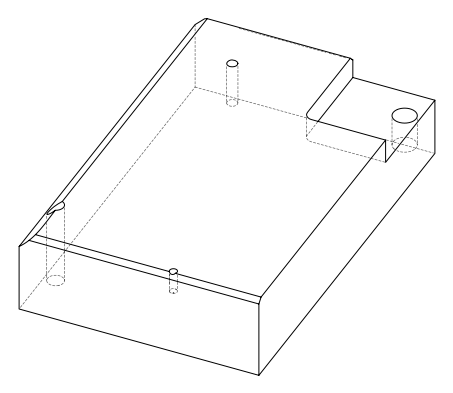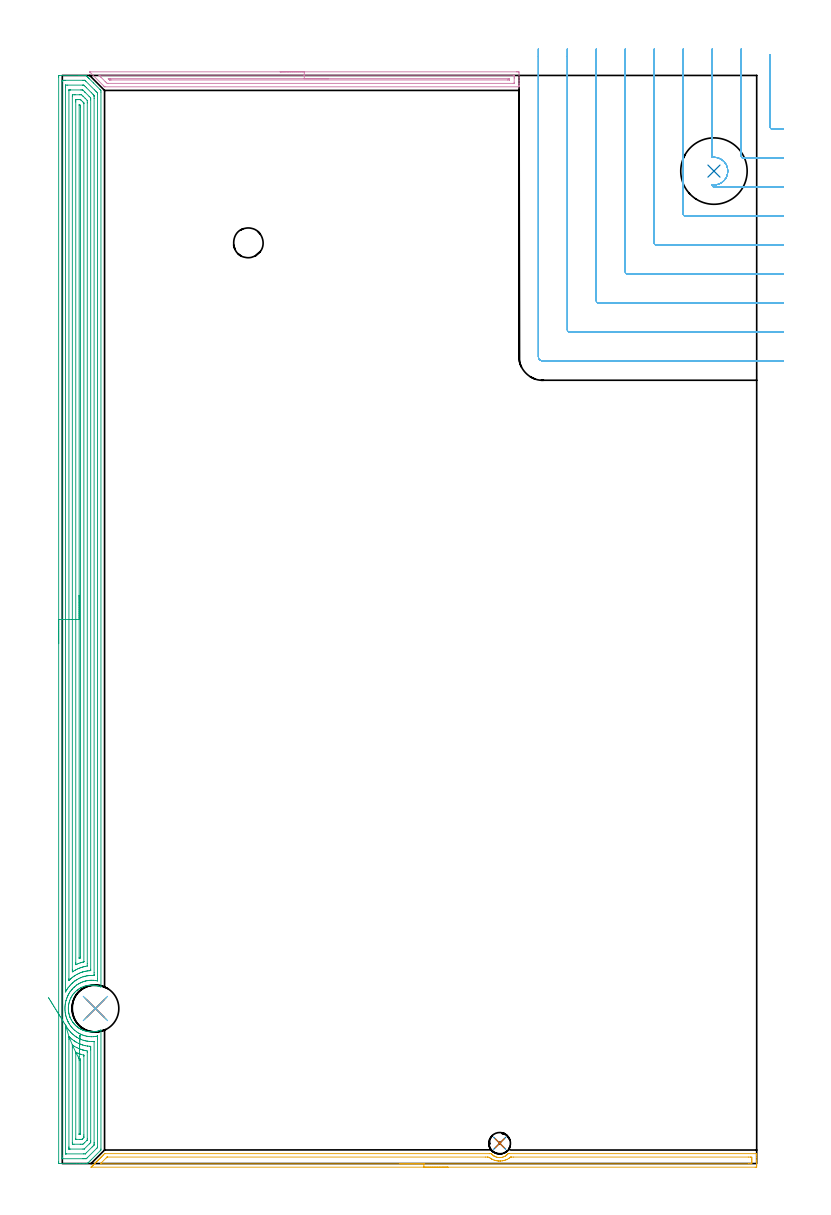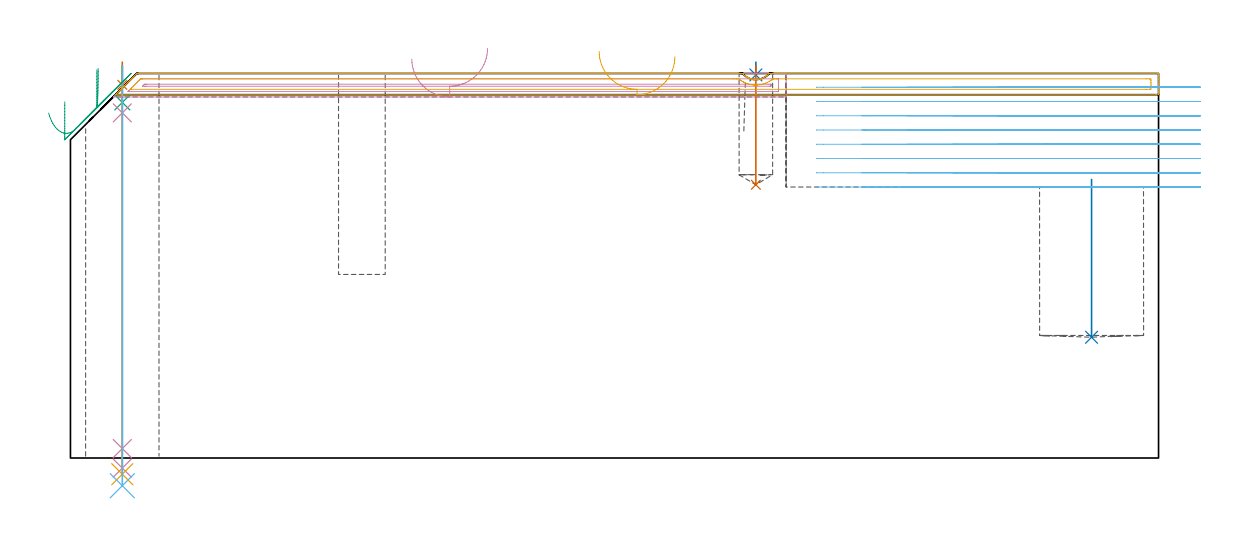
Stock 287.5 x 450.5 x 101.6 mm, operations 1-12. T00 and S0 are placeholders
(PLAN: 13 operations, 9 tool changes, 57.7 min)
(1 SPOT_DRILL | STEP1HOLE | NXT0321_9005460120000 | 0.05 min | 182 mm3)
(2 SPOT_DRILL_1 | STEP1POCKET | NXT0321_9005460120000 | 0.03 min | 1 mm3)
(3 DRILL_BLIND_HOLE_INTO_CENTER | STEP1HOLE | NXT0301_022 | 0.04 min | 93 mm3)
(4 GUN_DRILL_THROUGH_HOLE | STEP1HOLE | UGT0307_001 | 0.47 min | 1816 mm3)
(5 SPADE_DRILL_TO_ENLARGE_THROUGH_HOLE | STEP1HOLE | UGT0306_003 | 0.43 min | 10330 mm3)
(6 DRILL_TO_ENLARGE_THROUGH_HOLE | STEP1HOLE | UGT0301_261 | 0.45 min | 17555 mm3)
(7 DRILL_BLIND_HOLE_INTO_CENTER_1 | STEP1POCKET | UGT0301_205 | 0.13 min | 1706 mm3)
(8 INDEXABLE_INSERT_DRILL_BLIND_HOLE_FROM_SOLID | STEP1POCKET_1 | NXT0302_026 | 0.17 min | 41167 mm3)
(9 AREA_MILL | FG_CHAMFER_SURFACE | UGT0205_001 | 24.86 min | 67680 mm3)
(10 AREA_MILL_1 | FG_CHAMFER_SURFACE_1 | UGT0205_001 | 4.35 min | 3414 mm3)
(11 AREA_MILL_2 | FG_CHAMFER_SURFACE_2 | UGT0205_001 | 4.58 min | 4317 mm3)
(12 MILL_CORNER_NOTCH_RECTANGULAR | CORNER_NOTCH_RECTANGULAR | UGT0201_008 | Follow Part, ap 4, ae 75% | 21.37 min | 354002 mm3)
(13 MILL_BLIND_HOLE_FROM_SOLID_MATERIAL | STEP1POCKET_2 | NXT0201_010 | Spiral | 0.79 min | 6288 mm3)
(TOOL NXT0321_9005460120000 | NC Spot Drill, 142deg, 12mm, Carbide, Uncoated | D12 PA142 FL30 Z2)
(TOOL NXT0301_022 | Carbide Drill 5.1mm [860.1-0510-015A1-MM 2214] | D5.1 PA140 FL28 Z2)
(TOOL UGT0307_001 | Gun Drill 5 mm | D5 PA130 FL24 Z1)
(TOOL UGT0306_003 | Spade Drill 12.5mm | D12.5 PA132 FL10 Z2)
(TOOL UGT0301_261 | Twist Drill 19.4 mm | D19.4 PA118 FL140 Z2)
(TOOL UGT0301_205 | Twist Drill 8.9 mm | D8.9 PA118 FL78 Z2)
(TOOL NXT0302_026 | Index. Insert Drill 27.5mm [880-D2750L32-03] | D27.5 PA176 FL83 Z2)
(TOOL UGT0205_001 | Chamfer Mill 20 x 3 x 45 deg. | D20 FL50 Z2)
(TOOL UGT0201_008 | End Mill 16 mm | D16 FL32 Z4)
(TOOL NXT0201_010 | ENDMILL 10mm [2P460-1000-NA 1630] | D10 FL30 Z6)
(OP 1 SPOT_DRILL)
G17 G21 G94 G90
T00 M6
G54
G17 G0 G90 X13.7 Y64.2 S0 M3
G43 Z111.6 H0
G94 G81 G98 Z98.6 F250. R104.6
G80
M5
M2
(OP 2 SPOT_DRILL_1)
G17 G21 G94 G90
T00 M6
G54
G17 G0 G90 X181.1 Y8.4 S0 M3
G43 Z111.6 H0
G94 G81 G98 Z101.217 F250. R104.6
G80
M5
M2
(OP 3 DRILL_BLIND_HOLE_INTO_CENTER)
G17 G21 G94 G90
T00 M6
G54
G17 G0 G90 X13.7 Y64.2 S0 M3
G43 Z111.6 H1
G94 G81 G98 Z93.95 F250. R103.6
G80
M5
M2
(OP 4 GUN_DRILL_THROUGH_HOLE)
G17 G21 G94 G90
T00 M6
G54
G17 G0 G90 X13.7 Y64.2 M8
G43 Z111.6 H0
Z99.516
S716 M3
G94 G1 Z91.194 F125. M26
G4 X.084
Z2.5 F250.
G4 X.084
Z-2.666 F125.
G4 X.084
M5
M9
G0 Z99.516
Z111.6
M2
(OP 5 SPADE_DRILL_TO_ENLARGE_THROUGH_HOLE)
G17 G21 G94 G90
T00 M6
G54
G17 G0 G90 X13.7 Y64.2 S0 M3
G43 Z111.6 H0
G94 G73 G98 Z-4.283 F250. Q11.765 R103.6
G80
M5
M2
(OP 6 DRILL_TO_ENLARGE_THROUGH_HOLE)
G17 G21 G94 G90
T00 M6
G54
G17 G0 G90 X13.7 Y64.2 S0 M3
G43 Z111.6 H0
G94 G73 G98 Z-7.328 F250. Q18.155 R103.6
G80
M5
M2
(OP 7 DRILL_BLIND_HOLE_INTO_CENTER_1)
G17 G21 G94 G90
T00 M6
G54
G17 G0 G90 X181.1 Y8.4 S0 M3
G43 Z111.6 H0
G94 G81 G98 Z72.2 F250. R103.6
G80
M5
M2
(OP 8 INDEXABLE_INSERT_DRILL_BLIND_HOLE_FROM_SOLID)
G17 G21 G94 G90
T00 M6
G54
G17 G0 G90 X269.8 Y410.9 S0 M3
G43 Z111.6 H1
G94 G81 G98 Z31.9 F250. R73.6
G80
M5
M2
(OP 9 AREA_MILL)
G17 G21 G94 G90
T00 M6
G54
G17 G0 G90 X-1.5 Y215.25 S1061 M3
G43 Z111.6 H0
Z94.1
G94 G1 Y215.288 Z93.228 F250.
Y215.402 Z92.364
Y215.591 Z91.512
Y215.853 Z90.68
Y216.187 Z89.874
Y216.59 Z89.1
Y217.058 Z88.364
Y217.59 Z87.672
Y218.179 Z87.029
Y218.822 Z86.44
Y219.514 Z85.908
Y220.25 Z85.44
Y221.024 Z85.037
Y221.83 Z84.703
Y222.662 Z84.441
Y223.514 Z84.252
Y224.378 Z84.138
Y225.25 Z84.1
Y449.884
X-1.495 Y450.37 Z84.103
X-1.492 Y450.49 Z84.106
X-1.366 Y450.5 Z84.231
X6.811 Z92.405
X7.357 Z92.954
X7.689 Z93.285
X8.235 Z93.831
X8.567 Z94.162
X9.386 Z94.985
X9.446 Z95.044
X9.792 Y450.499 Z95.389
X9.821 Y450.48 Z95.42
X10.118 Y450.182 Z95.718
X10.324 Y449.978 Z95.92
X10.416 Y449.884 Z96.015
X10.523 Y449.778 Z96.122
X10.617 Y449.685 Z96.213
X10.714 Y449.587 Z96.313
X10.811 Y449.49 Z96.41
X10.909 Y449.393 Z96.505
X11.011 Y449.289 Z96.611
X11.099 Y449.202 Z96.698
X11.202 Y449.1 Z96.798
X12.902 Y447.4 Z98.498
X15.593 Y444.708 Z101.191
X15.775 Y444.525 Z101.375
X15.814 Y444.485 Z101.414
X15.998 Y444.295 Z101.587
X16. Y443.632 Z101.6
Y73.41
X15.996 Y73.138 Z101.59
X15.897 Y73.169 Z101.493
X15.808 Y73.199 Z101.405
X15.593 Y73.278 Z101.191
X15.45 Y73.331 Z101.049
X15.002 Y73.479 Z100.6
X14.715 Y73.558 Z100.314
X14.556 Y73.602 Z100.155
X14.108 Y73.703 Z99.708
X13.662 Y73.782 Z99.262
X13.215 Y73.839 Z98.815
X12.769 Y73.876 Z98.369
X12.322 Y73.892 Z97.922
X11.875 Y73.888 Z97.475
X11.429 Y73.862 Z97.029
X10.982 Y73.817 Z96.582
X10.536 Y73.75 Z96.136
X10.088 Y73.661 Z95.688
X9.643 Y73.551 Z95.243
X9.195 Y73.416 Z94.794
X8.75 Y73.257 Z94.35
X8.186 Y73.027 Z93.786
X7.857 Y72.866 Z93.457
X7.689 Y72.775 Z93.289
X7.407 Y72.623 Z93.007
X6.964 Y72.358 Z92.564
X6.627 Y72.135 Z92.226
X6.543 Y72.07 Z92.143
X6.372 Y71.936 Z91.967
X6.157 Y71.772 Z91.756
X6.071 Y71.706 Z91.67
X5.534 Y71.242 Z91.134
X5.178 Y70.883 Z90.778
X4.948 Y70.622 Z90.548
X4.708 Y70.349 Z90.307
X4.285 Y69.798 Z89.885
X4.054 Y69.456 Z89.653
X3.849 Y69.115 Z89.449
X3.789 Y69.013 Z89.388
X3.544 Y68.563 Z89.141
X3.512 Y68.497 Z89.109
X3.393 Y68.254 Z88.991
X3.151 Y67.671 Z88.749
X2.992 Y67.226 Z88.589
X2.971 Y67.157 Z88.568
X2.855 Y66.778 Z88.453
X2.744 Y66.332 Z88.343
X2.653 Y65.885 Z88.253
X2.585 Y65.439 Z88.185
X2.542 Y65.03 Z88.142
X2.539 Y64.992 Z88.138
X2.516 Y64.546 Z88.107
X2.513 Y64.477 Z88.108
Y64.421 Z88.106
X2.508 Y64.099 Z88.103
X2.513 Y63.966 Z88.106
X2.515 Y63.896 Z88.11
X2.52 Y63.822 Z88.111
X2.524 Y63.653 Z88.119
X2.558 Y63.207 Z88.157
X2.615 Y62.759 Z88.214
X2.693 Y62.314 Z88.292
X2.712 Y62.226 Z88.312
X2.796 Y61.866 Z88.39
X2.917 Y61.421 Z88.511
X2.94 Y61.352 Z88.533
X3.005 Y61.145 Z88.604
X3.016 Y61.113 Z88.615
X3.063 Y60.973 Z88.659
X3.089 Y60.905 Z88.683
X3.194 Y60.617 Z88.792
X3.227 Y60.528 Z88.825
X3.256 Y60.459 Z88.853
X3.308 Y60.334 Z88.905
X3.392 Y60.144 Z88.991
X3.649 Y59.635 Z89.247
X3.906 Y59.185 Z89.506
X4.187 Y58.742 Z89.783
X4.234 Y58.672 Z89.832
X4.286 Y58.598 Z89.884
X4.469 Y58.356 Z90.067
X4.572 Y58.219 Z90.171
X4.873 Y57.85 Z90.471
X4.938 Y57.779 Z90.534
X5.18 Y57.513 Z90.776
X5.347 Y57.345 Z90.944
X5.463 Y57.23 Z91.06
X5.753 Y56.957 Z91.351
X6.087 Y56.677 Z91.686
X6.203 Y56.588 Z91.802
X6.372 Y56.46 Z91.968
X6.492 Y56.367 Z92.09
X6.582 Y56.303 Z92.182
X6.6 Y56.29 Z92.2
X6.811 Y56.143 Z92.407
X6.922 Y56.064 Z92.52
X7.021 Y56.005 Z92.621
X7.042 Y55.993 Z92.642
X7.25 Y55.871 Z92.846
X7.408 Y55.777 Z93.005
X7.523 Y55.715 Z93.121
X7.689 Y55.626 Z93.284
X7.836 Y55.546 Z93.435
X7.857 Y55.535 Z93.456
X8.257 Y55.345 Z93.856
X8.567 Y55.212 Z94.166
X8.661 Y55.171 Z94.26
X8.75 Y55.137 Z94.35
X8.858 Y55.1 Z94.458
X9.195 Y54.984 Z94.795
X9.643 Y54.849 Z95.243
X10.088 Y54.739 Z95.688
X10.536 Y54.65 Z96.136
X10.982 Y54.584 Z96.582
X11.429 Y54.538 Z97.029
X11.875 Y54.512 Z97.475
X12.322 Y54.508 Z97.922
X12.769 Y54.524 Z98.369
X13.215 Y54.561 Z98.815
X13.662 Y54.618 Z99.262
X14.108 Y54.697 Z99.708
X14.556 Y54.798 Z100.156
X15.001 Y54.925 Z100.601
X15.524 Y55.1 Z101.124
X15.74 Y55.171 Z101.339
X15.847 Y55.211 Z101.446
X15.994 Y55.262 Z101.592
X16. Y55.1 Z101.6
Y5.975
X16.001 Y5.606 Z101.585
X15.686 Y5.284 Z101.283
X12.08 Y1.679 Z97.677
X11.726 Y1.326 Z97.326
X11.548 Y1.148 Z97.147
X10.909 Y0.508 Z96.505
X10.807 Y0.406 Z96.406
X10.718 Y0.318 Z96.318
X10.617 Y0.215 Z96.213
X10.519 Y0.118 Z96.118
X10.417 Y0.02 Z96.017
X10.391 Y0.003 Z95.989
X10.324 Y0.001 Z95.922
X10.294 Y0. Z95.893
X10.086 Z95.686
X9.232 Z94.832
X8.567 Z94.163
X7.357 Z92.954
X5.933 Z91.528
X-1.093 Z84.504
X-1.37 Y0.003 Z84.228
X-1.492 Y0.01 Z84.106
X-1.499 Y0.135 Z84.099
X-1.5 Y0.616 Z84.1
Y225.25
X-0.086 Z85.514
X-0.085 Y447.966 Z85.515
X-0.084 Y448.098 Z85.516
X-0.079 Y448.469 Z85.521
X0.277 Y448.491 Z85.877
X0.663 Y448.497 Z86.263
X1.146 Y448.5 Z86.746
X8.567 Z94.167
X9.052 Y448.499 Z94.652
X9.248 Y448.494 Z94.848
X9.345 Y448.49 Z94.945
X9.446 Y448.395 Z95.046
X9.751 Y448.098 Z95.351
X13.325 Y444.525 Z98.925
X13.837 Y444.012 Z99.437
X14.211 Y443.632 Z99.811
X14.579 Y443.246 Z100.179
X14.584 Y442.872 Z100.184
X14.585 Y442.739 Z100.185
Y76.536
X14.581 Y75.779 Z100.181
X14.579 Y75.643 Z100.179
X14.538 Y75.641 Z100.138
X14.487 Y75.643 Z100.087
X13.837 Y75.759 Z99.437
X13.701 Y75.781 Z99.301
X12.959 Y75.854 Z98.559
X12.735 Y75.87 Z98.335
X12.08 Y75.88 Z97.68
X11.849 Y75.878 Z97.449
X11.202 Y75.835 Z96.802
X11.028 Y75.82 Z96.628
X10.324 Y75.723 Z95.924
X10.256 Y75.712 Z95.856
X9.899 Y75.643 Z95.499
X9.535 Y75.552 Z95.135
X9.446 Y75.527 Z95.046
X8.857 Y75.348 Z94.457
X8.567 Y75.245 Z94.167
X8.213 Y75.11 Z93.813
X7.689 Y74.893 Z93.289
X7.591 Y74.849 Z93.191
X7.385 Y74.749 Z92.985
X7.012 Y74.545 Z92.612
X6.811 Y74.428 Z92.411
X6.457 Y74.216 Z92.057
X5.933 Y73.876 Z91.533
X5.921 Y73.868 Z91.521
X5.906 Y73.856 Z91.506
X5.427 Y73.477 Z91.027
X5.054 Y73.167 Z90.654
X4.945 Y73.074 Z90.545
X4.822 Y72.963 Z90.422
X4.495 Y72.639 Z90.095
X4.176 Y72.303 Z89.776
X4.066 Y72.182 Z89.666
X3.969 Y72.07 Z89.569
X3.665 Y71.697 Z89.265
X3.298 Y71.228 Z88.898
X3.276 Y71.199 Z88.876
X3.261 Y71.177 Z88.861
X2.929 Y70.658 Z88.529
X2.704 Y70.284 Z88.304
X2.6 Y70.1 Z88.2
X2.42 Y69.768 Z88.02
X2.295 Y69.517 Z87.895
X2.236 Y69.39 Z87.836
X2.027 Y68.897 Z87.627
X1.867 Y68.497 Z87.467
X1.814 Y68.358 Z87.414
X1.779 Y68.256 Z87.379
X1.56 Y67.585 Z87.16
X1.541 Y67.519 Z87.141
X1.388 Y66.867 Z86.988
X1.356 Y66.711 Z86.956
X1.249 Y66.115 Z86.849
X1.204 Y65.818 Z86.804
X1.15 Y65.322 Z86.75
X1.122 Y64.924 Z86.722
X1.103 Y64.478 Z86.703
X1.099 Y64.031 Z86.699
X1.115 Y63.571 Z86.715
X1.147 Y63.138 Z86.747
X1.207 Y62.585 Z86.807
X1.255 Y62.245 Z86.855
X1.396 Y61.5 Z86.996
X1.43 Y61.352 Z87.03
X1.541 Y60.908 Z87.141
X1.677 Y60.459 Z87.277
X1.741 Y60.255 Z87.341
X1.994 Y59.565 Z87.594
X2.111 Y59.284 Z87.711
X2.374 Y58.719 Z87.974
X2.397 Y58.672 Z87.997
X2.42 Y58.629 Z88.02
X2.723 Y58.088 Z88.323
X2.907 Y57.779 Z88.507
X3.298 Y57.179 Z88.898
X3.519 Y56.886 Z89.119
X3.811 Y56.517 Z89.411
X4.176 Y56.088 Z89.776
X4.262 Y55.993 Z89.862
X4.659 Y55.595 Z90.259
X5.054 Y55.229 Z90.654
X5.202 Y55.1 Z90.802
X5.933 Y54.537 Z91.533
X6.413 Y54.206 Z92.013
X6.811 Y53.972 Z92.411
X7.324 Y53.685 Z92.924
X7.689 Y53.514 Z93.289
X8.128 Y53.313 Z93.728
X8.567 Y53.149 Z94.167
X8.817 Y53.059 Z94.417
X9.446 Y52.878 Z95.046
X10.007 Y52.742 Z95.607
X10.324 Y52.683 Z95.924
X11.048 Y52.576 Z96.648
X11.202 Y52.564 Z96.802
X11.987 Y52.515 Z97.587
X12.08 Z97.68
X12.848 Y52.532 Z98.448
X12.959 Y52.541 Z98.559
X13.646 Y52.615 Z99.246
X13.837 Y52.644 Z99.437
X14.399 Y52.741 Z99.999
X14.535 Y52.766 Z100.135
X14.558 Y52.768 Z100.158
X14.577 Y52.769 Z100.177
X14.579 Y52.736 Z100.179
X14.584 Y52.553 Z100.184
X14.585 Y52.42 Z100.185
X14.586 Y51.658 Z100.186
X14.585 Y7. Z100.185
X14.583 Y6.868 Z100.183
X14.579 Y6.679 Z100.179
X14.575 Y6.636 Z100.175
X14.545 Y6.602 Z100.145
X14.486 Y6.54 Z100.086
X14.323 Y6.374 Z99.923
X10.324 Y2.374 Z95.924
X10.036 Y2.094 Z95.636
X9.955 Y2.016 Z95.555
X9.834 Y2.007 Z95.434
X9.446 Y2.003 Z95.046
X8.962 Y2. Z94.562
X8.567 Z94.167
X0.18 Z85.78
X-0.009 Y2.003 Z85.591
X-0.04 Y2.005 Z85.56
X-0.069 Y2.009 Z85.531
X-0.079 Y2.046 Z85.521
X-0.084 Y2.268 Z85.516
X-0.085 Y2.402 Z85.515
X-0.086 Y3.164 Z85.514
Y225.25
X1.328 Z86.928
Y445.635
X1.329 Y446.312 Z86.929
X1.331 Y446.42 Z86.931
X1.334 Y446.473 Z86.934
X1.336 Y446.49 Z86.936
X1.361 Y446.495 Z86.961
X1.541 Y446.498 Z87.141
X2.235 Y446.5 Z87.835
X8.383 Z93.983
X8.567 Y446.498 Z94.167
X8.752 Y446.494 Z94.352
X8.874 Y446.49 Z94.474
X8.954 Y446.435 Z94.554
X9.085 Y446.312 Z94.685
X9.446 Y445.954 Z95.046
X9.983 Y445.419 Z95.583
X12.08 Y443.321 Z97.68
X12.661 Y442.739 Z98.261
X12.959 Y442.436 Z98.559
X13.101 Y442.287 Z98.701
X13.165 Y442.202 Z98.765
X13.167 Y442.062 Z98.767
X13.17 Y441.846 Z98.77
X13.171 Y441.63 Z98.771
X13.172 Y440.953 Z98.772
Y78.999
X13.17 Y78.322 Z98.77
X13.169 Y78.108 Z98.769
X13.165 Y77.891 Z98.765
X13.157 Y77.858 Z98.757
X13.132 Y77.857 Z98.732
X13.073 Y77.858 Z98.673
X12.518 Y77.877 Z98.118
X12.08 Y77.88 Z97.68
X11.65 Y77.867 Z97.25
X11.202 Y77.837 Z96.802
X10.837 Y77.8 Z96.437
X10.324 Y77.728 Z95.924
X10.071 Y77.687 Z95.671
X9.446 Y77.557 Z95.046
X9.343 Y77.534 Z94.943
X8.951 Y77.429 Z94.551
X8.655 Y77.339 Z94.255
X8.567 Y77.309 Z94.167
X8.009 Y77.104 Z93.609
X7.689 Y76.976 Z93.289
X7.382 Y76.848 Z92.982
X6.811 Y76.58 Z92.411
X6.781 Y76.566 Z92.381
X6.725 Y76.536 Z92.325
X6.219 Y76.245 Z91.819
X5.933 Y76.073 Z91.533
X5.673 Y75.907 Z91.273
X5.274 Y75.643 Z90.874
X5.147 Y75.548 Z90.747
X5.054 Y75.475 Z90.654
X4.656 Y75.155 Z90.256
X4.176 Y74.756 Z89.776
X4.169 Y74.749 Z89.769
X3.724 Y74.316 Z89.324
X3.279 Y73.856 Z88.879
X2.885 Y73.383 Z88.485
X2.542 Y72.963 Z88.142
X2.488 Y72.893 Z88.088
X2.42 Y72.799 Z88.02
X2.124 Y72.371 Z87.724
X1.925 Y72.07 Z87.525
X1.777 Y71.83 Z87.377
X1.541 Y71.435 Z87.141
X1.37 Y71.133 Z86.97
X1.356 Y71.11 Z86.956
X1.336 Y71.082 Z86.936
X1.333 Y71.119 Z86.933
X1.33 Y71.177 Z86.93
X1.329 Y71.22 Z86.929
Y71.393
X1.328 Y225.25 Z86.928
X2.743 Z88.343
Y444.196
X2.745 Y444.385 Z88.345
X2.747 Y444.453 Z88.347
X2.749 Y444.485 Z88.349
X2.766 Y444.49 Z88.366
X2.871 Y444.493 Z88.471
X3.298 Y444.5 Z88.898
X3.323 Z88.923
X7.714 Z93.314
X8.141 Y444.494 Z93.741
X8.354 Y444.49 Z93.954
X8.46 Y444.48 Z94.06
X8.567 Y444.376 Z94.167
X9.319 Y443.632 Z94.919
X9.446 Y443.506 Z95.046
X11.106 Y441.846 Z96.706
X11.202 Y441.749 Z96.802
X11.596 Y441.351 Z97.196
X11.694 Y441.249 Z97.294
X11.741 Y441.199 Z97.341
X11.75 Y441.14 Z97.35
X11.753 Y440.953 Z97.353
X11.756 Y440.389 Z97.356
X11.757 Y80.437 Z97.357
X11.756 Y80.109 Z97.356
X11.755 Y79.967 Z97.355
X11.751 Y79.899 Z97.351
X11.75 Y79.89 Z97.35
X11.718 Y79.885 Z97.318
X11.657 Y79.878 Z97.257
X11.444 Y79.863 Z97.044
X11.202 Y79.841 Z96.802
X10.643 Y79.784 Z96.243
X10.324 Y79.739 Z95.924
X9.879 Y79.668 Z95.479
X9.446 Y79.577 Z95.046
X9.155 Y79.511 Z94.755
X8.567 Y79.355 Z94.167
X8.46 Y79.324 Z94.06
X8.115 Y79.215 Z93.715
X7.802 Y79.101 Z93.402
X7.689 Y79.057 Z93.289
X7.174 Y78.846 Z92.774
X6.811 Y78.685 Z92.411
X6.567 Y78.57 Z92.167
X6.074 Y78.322 Z91.674
X5.982 Y78.272 Z91.582
X5.933 Y78.243 Z91.533
X5.427 Y77.943 Z91.027
X5.054 Y77.707 Z90.654
X4.888 Y77.598 Z90.488
X4.639 Y77.429 Z90.239
X4.375 Y77.227 Z89.975
X4.176 Y77.071 Z89.776
X3.884 Y76.833 Z89.484
X3.527 Y76.536 Z89.127
X3.405 Y76.427 Z89.005
X3.298 Y76.328 Z88.898
X2.851 Y75.903 Z88.451
X2.787 Y75.843 Z88.387
X2.75 Y75.81 Z88.35
X2.747 Y75.875 Z88.347
X2.745 Y75.993 Z88.345
X2.743 Y76.207 Z88.343
Y76.536
Y225.25
X4.157 Z89.757
Y441.865
X4.176 Y442.49 Z89.776
X4.415 Y442.496 Z90.015
X5.054 Y442.499 Z90.654
X5.289 Y442.5 Z90.889
X7.046 Y442.499 Z92.646
X7.689 Y442.493 Z93.289
X7.934 Y442.49 Z93.534
X8.567 Y441.926 Z94.167
X8.654 Y441.846 Z94.254
X9.446 Y441.056 Z95.046
X9.549 Y440.953 Z95.149
X10.324 Y440.166 Z95.924
X10.34 Y440.059 Z95.94
X10.341 Y440.042 Z95.941
X10.343 Y439.166 Z95.943
Y82.788
X10.341 Y81.895 Z95.941
X10.34 Y81.878 Z95.94
X10.324 Y81.767 Z95.924
X9.684 Y81.652 Z95.284
X9.446 Y81.602 Z95.046
X8.963 Y81.493 Z94.563
X8.567 Y81.389 Z94.167
X8.269 Y81.305 Z93.869
X7.689 Y81.122 Z93.289
X7.6 Y81.093 Z93.2
X7.347 Y81.002 Z92.947
X6.963 Y80.847 Z92.563
X6.811 Y80.782 Z92.411
X6.351 Y80.576 Z91.951
X5.933 Y80.373 Z91.533
X5.758 Y80.286 Z91.358
X5.423 Y80.109 Z91.023
X5.188 Y79.973 Z90.788
X5.054 Y79.893 Z90.654
X4.639 Y79.637 Z90.239
X4.176 Y79.348 Z89.776
X4.158 Y80.109 Z89.758
X4.157 Y80.128 Z89.757
Y225.25
X5.571 Z91.171
Y439.534
X5.573 Y440.059 Z91.173
X5.575 Y440.423 Z91.175
X5.578 Y440.476 Z91.178
X5.585 Y440.491 Z91.185
X5.608 Y440.493 Z91.208
X5.716 Y440.497 Z91.316
X5.933 Y440.499 Z91.533
X6.378 Y440.5 Z91.978
X6.811 Y440.499 Z92.411
X7.259 Y440.497 Z92.859
X7.472 Y440.49 Z93.072
X7.527 Y440.482 Z93.127
X7.595 Y440.426 Z93.195
X7.689 Y440.343 Z93.289
X7.987 Y440.059 Z93.587
X8.567 Y439.482 Z94.167
X8.879 Y439.166 Z94.479
X8.922 Y439.115 Z94.522
X8.924 Y439.074 Z94.524
X8.927 Y438.982 Z94.527
X8.928 Y438.799 Z94.528
Y83.681
X8.927 Y83.589 Z94.527
X8.925 Y83.545 Z94.525
X8.923 Y83.529 Z94.523
X8.898 Y83.521 Z94.498
X8.763 Y83.482 Z94.363
X8.567 Y83.428 Z94.167
X8.075 Y83.289 Z93.675
X7.689 Y83.171 Z93.289
X7.405 Y83.077 Z93.005
X6.811 Y82.865 Z92.411
X6.756 Y82.844 Z92.356
X6.613 Y82.788 Z92.213
X6.135 Y82.583 Z91.735
X5.583 Y82.336 Z91.183
X5.578 Y82.421 Z91.178
X5.574 Y82.788 Z91.174
X5.572 Y83.155 Z91.172
X5.571 Y225.25 Z91.171
X6.985 Z92.585
X6.986 Y438.095 Z92.586
X6.988 Y438.273 Z92.588
X6.992 Y438.486 Z92.592
X7.069 Y438.49 Z92.669
X7.115 Y438.473 Z92.715
X7.184 Y438.409 Z92.784
X7.326 Y438.273 Z92.926
X7.504 Y438.087 Z93.104
X7.512 Y437.56 Z93.112
X7.514 Y437.38 Z93.114
Y437.203
Y85.468
Y85.384
X7.51 Y85.226 Z93.11
X7.508 Y85.191 Z93.108
X7.495 Y85.176 Z93.095
X7.449 Y85.158 Z93.049
X7.336 Y85.117 Z92.936
X7.199 Y85.072 Z92.799
X7.012 Y85.016 Z92.612
X6.996 Y85.012 Z92.596
X6.992 Y85.037 Z92.592
X6.989 Y85.12 Z92.589
X6.986 Y85.289 Z92.586
X6.985 Y225.25 Z92.585
Y226.122 Z92.623
Y226.986 Z92.737
Y227.838 Z92.926
Y228.67 Z93.188
Y229.476 Z93.522
Y230.25 Z93.925
Y230.986 Z94.394
Y231.678 Z94.925
Y232.321 Z95.514
Y232.91 Z96.157
Y233.442 Z96.85
Y233.91 Z97.585
Y234.313 Z98.359
Y234.647 Z99.165
Y234.909 Z99.997
Y235.098 Z100.849
Y235.212 Z101.714
Y235.25 Z102.585
G0 Z111.6
X-5.763 Y68.781
Z91.134
G1 X-5.532 Y68.407 Z90.381
X-5.268 Y67.979 Z89.668
X-4.971 Y67.5 Z89.002
X-4.646 Y66.973 Z88.387
X-4.293 Y66.402 Z87.829
X-3.917 Y65.793 Z87.332
X-3.519 Y65.148 Z86.899
X-3.102 Y64.475 Z86.533
X-2.671 Y63.776 Z86.238
X-2.228 Y63.059 Z86.016
X-1.776 Y62.327 Z85.867
X-1.319 Y61.588 Z85.795
X-0.86 Y60.845 Z85.798
X-0.404 Y60.106 Z85.878
X0.048 Y59.376 Z86.033
X0.49 Y58.66 Z86.262
X0.92 Y57.963 Z86.563
X1.335 Y57.292 Z86.935
X1.541 Y56.959 Z87.141
X1.584 Y56.886 Z87.184
X1.644 Y56.781 Z87.244
X2.148 Y55.993 Z87.748
X2.42 Y55.602 Z88.02
X2.81 Y55.1 Z88.41
X3.298 Y54.526 Z88.898
X3.599 Y54.206 Z89.199
X3.888 Y53.918 Z89.488
X4.176 Y53.651 Z89.776
X4.57 Y53.313 Z90.17
X5.054 Y52.937 Z90.654
X5.343 Y52.719 Z90.943
X5.767 Y52.42 Z91.367
X5.933 Y52.317 Z91.533
X6.181 Y52.168 Z91.781
X6.811 Y51.828 Z92.411
X7.428 Y51.527 Z93.028
X7.689 Y51.415 Z93.289
X7.875 Y51.337 Z93.475
X8.567 Y51.096 Z94.167
X9.173 Y50.911 Z94.773
X9.446 Y50.846 Z95.046
X9.828 Y50.762 Z95.428
X10.289 Y50.669 Z95.889
X10.324 Y50.664 Z95.924
X10.536 Y50.634 Z96.136
X11.202 Y50.559 Z96.802
X11.283 Y50.552 Z96.883
X12.08 Y50.519 Z97.68
X12.196 Y50.516 Z97.796
X13.142 Y50.543 Z98.742
X13.164 Y50.542 Z98.764
X13.167 Y50.53 Z98.767
X13.17 Y50.511 Z98.77
X13.171 Y50.492 Z98.771
Y50.417
Y8.654
X13.17 Y8.439 Z98.77
X13.164 Y7.761 Z98.764
X13.153 Y7.664 Z98.753
X13.105 Y7.612 Z98.705
X12.959 Y7.461 Z98.559
X12.666 Y7.166 Z98.266
X12.369 Y6.868 Z97.969
X10.009 Y4.508 Z95.609
X9.688 Y4.188 Z95.288
X9.564 Y4.068 Z95.164
X9.523 Y4.034 Z95.123
X9.49 Y4.01 Z95.09
X9.446 Y4.008 Z95.046
X8.752 Y4.001 Z94.352
X1.726 Y4. Z87.326
X1.541 Y4.003 Z87.141
X1.357 Y4.008 Z86.957
X1.337 Y4.01 Z86.937
X1.334 Y4.022 Z86.934
X1.331 Y4.059 Z86.931
X1.329 Y4.116 Z86.929
Y4.188
Y56.209
X1.33 Y56.886 Z86.93
X1.332 Y57.099 Z86.932
X1.335 Y57.292 Z86.935
X2.759 Y52.577 Z88.359
X2.927 Y52.42 Z88.527
X3.298 Y52.074 Z88.898
X3.931 Y51.527 Z89.531
X4.176 Y51.336 Z89.776
X4.906 Y50.784 Z90.506
X5.054 Y50.683 Z90.654
X5.128 Y50.634 Z90.728
X5.636 Y50.332 Z91.236
X5.933 Y50.167 Z91.533
X6.744 Y49.74 Z92.344
X6.811 Y49.708 Z92.411
X6.87 Y49.68 Z92.47
X7.395 Y49.458 Z92.995
X7.689 Y49.348 Z93.289
X8.29 Y49.129 Z93.89
X8.567 Y49.05 Z94.167
X9.302 Y48.847 Z94.902
X9.446 Y48.814 Z95.046
X9.487 Y48.805 Z95.087
X10.324 Y48.663 Z95.924
X10.537 Y48.631 Z96.137
X11.202 Y48.563 Z96.802
X11.508 Y48.537 Z97.108
X11.744 Y48.516 Z97.344
X11.75 Y48.29 Z97.35
X11.754 Y47.954 Z97.354
X11.757 Y47.39 Z97.357
Y47.061
Y9.547
X11.756 Y8.984 Z97.356
X11.753 Y8.819 Z97.353
X11.75 Y8.738 Z97.35
X11.742 Y8.702 Z97.342
X11.7 Y8.654 Z97.3
X11.451 Y8.401 Z97.051
X11.202 Y8.151 Z96.802
X9.237 Y6.187 Z94.837
X9.14 Y6.093 Z94.74
X9.079 Y6.038 Z94.679
X9.045 Y6.01 Z94.645
X8.542 Y6. Z94.142
X3.273 Z88.873
X2.872 Y6.004 Z88.472
X2.772 Y6.008 Z88.372
X2.751 Y6.01 Z88.351
X2.749 Y6.023 Z88.349
X2.746 Y6.058 Z88.346
X2.744 Y6.137 Z88.344
X2.743 Y6.539 Z88.343
Y6.868
Y51.527
X2.746 Y52.088 Z88.346
X2.75 Y52.42 Z88.35
X2.759 Y52.577 Z88.359
X4.176 Y49.056 Z89.776
X4.496 Y48.847 Z90.096
X5.054 Y48.508 Z90.654
X5.784 Y48.106 Z91.384
X5.933 Y48.029 Z91.533
X6.081 Y47.954 Z91.681
X6.811 Y47.621 Z92.411
X7.358 Y47.397 Z92.958
X7.689 Y47.285 Z93.289
X8.366 Y47.061 Z93.966
X8.567 Y47.007 Z94.167
X8.639 Y46.988 Z94.239
X9.103 Y46.876 Z94.703
X9.446 Y46.804 Z95.046
X9.762 Y46.74 Z95.362
X10.324 Y46.635 Z95.924
X10.342 Y46.168 Z95.942
X10.343 Y46.149 Z95.943
Y10.422
X10.324 Y9.734 Z95.924
X10.235 Y9.638 Z95.835
X10.148 Y9.547 Z95.748
X9.255 Y8.654 Z94.855
X8.903 Y8.313 Z94.503
X8.567 Y8.01 Z94.167
X8.329 Y8.004 Z93.929
X7.689 Y8.001 Z93.289
X7.454 Y8. Z93.054
X4.818 Y8.001 Z90.418
X4.176 Y8.01 Z89.776
X4.158 Y8.654 Z89.758
X4.157 Y8.673 Z89.757
Y47.954
X4.158 Y48.847 Z89.758
X4.159 Y48.865 Z89.759
X4.176 Y49.056 Z89.776
X5.578 Y46.072 Z91.178
X5.586 Y46.071 Z91.186
X5.647 Y46.047 Z91.247
X6.385 Y45.708 Z91.985
X6.811 Y45.544 Z92.411
X7.538 Y45.275 Z93.138
X7.689 Y45.226 Z93.289
X7.758 Y45.204 Z93.358
X8.869 Y44.892 Z94.469
X8.905 Y44.88 Z94.505
X8.92 Y44.873 Z94.52
X8.922 Y44.852 Z94.522
X8.925 Y44.749 Z94.525
X8.928 Y44.381 Z94.528
X8.929 Y11.859 Z94.529
X8.928 Y11.334 Z94.528
X8.926 Y10.969 Z94.526
X8.922 Y10.836 Z94.522
X8.918 Y10.777 Z94.518
X8.567 Y10.415 Z94.167
X8.28 Y10.132 Z93.88
X8.197 Y10.052 Z93.797
X8.164 Y10.023 Z93.764
X8.115 Y10.008 Z93.715
X7.689 Y10.003 Z93.289
X7.244 Y10. Z92.844
X5.788 Y10.001 Z91.388
X5.673 Y10.003 Z91.273
X5.596 Y10.007 Z91.196
X5.58 Y10.01 Z91.18
X5.577 Y10.026 Z91.177
X5.575 Y10.073 Z91.175
X5.572 Y10.441 Z91.172
X5.571 Y45.642 Z91.171
X5.574 Y46.01 Z91.174
X5.576 Y46.058 Z91.176
X5.578 Y46.072 Z91.178
X6.992 Y43.388 Z92.592
X7.086 Y43.362 Z92.686
X7.249 Y43.312 Z92.849
X7.454 Y43.244 Z93.054
X7.499 Y43.228 Z93.099
X7.508 Y43.175 Z93.108
X7.51 Y43.041 Z93.11
X7.514 Y42.773 Z93.114
X7.515 Y12.405 Z93.115
X7.513 Y12.227 Z93.113
X7.51 Y12.093 Z93.11
X7.508 Y12.028 Z93.108
X7.501 Y12.01 Z93.101
X7.473 Y12.007 Z93.073
X7.362 Y12.004 Z92.962
X7.032 Y12.002 Z92.632
X7.004 Y12.006 Z92.604
X6.996 Y12.008 Z92.596
X6.992 Y12.043 Z92.592
X6.988 Y12.227 Z92.588
X6.986 Y12.404 Z92.586
Y42.595
X6.987 Y43.133 Z92.587
X6.989 Y43.307 Z92.589
X6.992 Y43.388 Z92.592
X7.022 Y44.258 Z92.66
X7.051 Y45.118 Z92.803
X7.08 Y45.962 Z93.021
X7.109 Y46.784 Z93.312
X7.136 Y47.578 Z93.673
X7.162 Y48.337 Z94.103
X7.187 Y49.055 Z94.596
X7.21 Y49.729 Z95.151
X7.231 Y50.351 Z95.762
X7.251 Y50.917 Z96.425
X7.268 Y51.424 Z97.135
X7.283 Y51.867 Z97.886
X7.296 Y52.243 Z98.673
X7.307 Y52.549 Z99.49
X7.315 Y52.782 Z100.331
X7.32 Y52.942 Z101.189
X7.323 Y53.026 Z102.057
Y53.034 Z102.929
G0 Z111.6
M5
M2
(OP 10 AREA_MILL_1)
G17 G21 G94 G90
T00 M6
G54
G17 G0 G90 X90.2 Y452. S1061 M3
G43 Z111.6 H0
Z105.4
G94 G1 X90.238 Z104.528 F250.
X90.352 Z103.664
X90.541 Z102.812
X90.803 Z101.98
X91.137 Z101.174
X91.54 Z100.4
X92.008 Z99.664
X92.539 Z98.972
X93.129 Z98.329
X93.772 Z97.74
X94.464 Z97.208
X95.2 Z96.74
X95.974 Z96.337
X96.78 Z96.003
X97.612 Z95.741
X98.463 Z95.552
X99.328 Z95.438
X100.2 Z95.4
X188.042
X188.502 Y451.999 Z95.401
X188.956 Y451.994 Z95.403
X189.091 Y451.991 Z95.405
X189.1 Y451.545 Z95.851
Y449.782 Z97.613
Y448.319 Z99.077
Y447.137 Z100.258
Y446.534 Z100.865
Y446.255 Z101.144
X189.099 Y446.109 Z101.29
X189.09 Y445.806 Z101.593
X188.948 Y445.8 Z101.6
X17.694
X17.504 Y445.804 Z101.589
X17.497 Y445.806 Z101.586
X17.332 Y445.967 Z101.431
X17.283 Y446.017 Z101.383
X11.452 Y451.849 Z95.55
X11.323 Y451.986 Z95.413
X11.313 Y451.998 Z95.401
X11.445 Y452. Z95.4
X100.2
Y450.586 Z96.814
X186.718 Y450.585 Z96.815
X186.798 Y450.584 Z96.816
X187.081 Y450.579 Z96.821
X187.09 Y450.488 Z96.912
X187.097 Y450.289 Z97.111
X187.099 Y449.782 Z97.618
X187.1 Y449.404 Z97.996
X187.098 Y447.642 Z99.758
X187.091 Y447.263 Z100.137
X187.089 Y447.22 Z100.18
X187.073 Y447.219 Z100.181
X187.023 Y447.216 Z100.184
X186.921 Y447.215 Z100.185
X186.718 Y447.214 Z100.186
X19.034 Y447.215 Z100.185
X18.954
X18.554 Y447.221 Z100.179
X18.142 Y447.615 Z99.785
X17.733 Y448.018 Z99.382
X15.968 Y449.782 Z97.618
X15.466 Y450.287 Z97.113
X15.271 Y450.491 Z96.909
X15.189 Y450.579 Z96.821
X15.466 Y450.584 Z96.816
X15.545 Y450.585 Z96.815
X100.2 Y450.586 Z96.814
Y449.172 Z98.228
X184.66 Y449.171 Z98.229
X184.934 Y449.17 Z98.23
X185.025 Y449.168 Z98.232
X185.089 Y449.165 Z98.235
X185.094 Y449.064 Z98.336
X185.098 Y448.9 Z98.5
X185.099 Y448.737 Z98.663
X185.095 Y448.682 Z98.718
X185.09 Y448.642 Z98.758
X185.069 Y448.635 Z98.765
X184.934 Y448.633 Z98.767
X184.316 Y448.629 Z98.771
X20.2
X19.926 Y448.63 Z98.77
X19.651 Y448.633 Z98.767
X19.577 Y448.636 Z98.764
X19.538 Y448.67 Z98.73
X19.457 Y448.746 Z98.654
X19.3 Y448.9 Z98.5
X19.034 Y449.167 Z98.233
X19.033 Y449.17 Z98.23
X19.651 Y449.171 Z98.229
X19.926 Y449.172 Z98.228
X100.2
X101.071 Z98.266
X101.936 Z98.38
X102.788 Z98.569
X103.62 Z98.831
X104.426 Z99.165
X105.2 Z99.568
X105.936 Z100.037
X106.628 Z100.568
X107.271 Z101.157
X107.86 Z101.801
X108.391 Z102.493
X108.86 Z103.228
X109.263 Z104.002
X109.597 Z104.808
X109.859 Z105.64
X110.048 Z106.492
X110.162 Z107.357
X110.2 Z108.228
G0 Z111.6
M5
M2
(OP 11 AREA_MILL_2)
G17 G21 G94 G90
T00 M6
G54
G17 G0 G90 X159.7 Y-1.5 S1061 M3
G43 Z111.6 H0
Z106.
G94 G1 X159.662 Z105.128 F250.
X159.548 Z104.264
X159.359 Z103.412
X159.097 Z102.58
X158.763 Z101.774
X158.36 Z101.
X157.891 Z100.264
X157.36 Z99.572
X156.771 Z98.929
X156.128 Z98.34
X155.436 Z97.808
X154.7 Z97.34
X153.926 Z96.937
X153.12 Z96.603
X152.288 Z96.341
X151.436 Z96.152
X150.572 Z96.038
X149.7 Z96.
X12.138
X11.927 Y-1.494 Z96.003
X11.918 Y-1.492 Z96.005
X11.927 Y-1.472 Z96.025
X12.332 Y-1.068 Z96.432
X12.473 Y-0.926 Z96.571
X12.522 Y-0.877 Z96.622
X12.721 Y-0.678 Z96.821
X12.77 Y-0.629 Z96.868
X12.82 Y-0.579 Z96.92
X13.017 Y-0.382 Z97.116
X13.066 Y-0.332 Z97.165
X13.118 Y-0.281 Z97.218
X13.313 Y-0.087 Z97.412
X13.363 Y-0.035 Z97.462
X13.416 Y0.017 Z97.516
X13.608 Y0.209 Z97.708
X13.66 Y0.261 Z97.758
X13.714 Y0.314 Z97.813
X13.904 Y0.504 Z98.003
X13.957 Y0.558 Z98.055
X14.012 Y0.612 Z98.111
X14.199 Y0.8 Z98.299
X14.253 Y0.855 Z98.352
X14.31 Y0.91 Z98.409
X14.495 Y1.096 Z98.595
X14.55 Y1.152 Z98.648
X14.608 Y1.208 Z98.707
X14.791 Y1.391 Z98.89
X14.847 Y1.448 Z98.945
X14.905 Y1.506 Z99.005
X15.086 Y1.687 Z99.186
X15.144 Y1.745 Z99.242
X15.203 Y1.804 Z99.303
X15.382 Y1.982 Z99.481
X15.44 Y2.042 Z99.538
X15.501 Y2.102 Z99.601
X15.678 Y2.278 Z99.777
X15.737 Y2.339 Z99.835
X15.799 Y2.4 Z99.899
X15.973 Y2.574 Z100.073
X16.034 Y2.635 Z100.132
X16.097 Y2.698 Z100.197
X16.269 Y2.869 Z100.368
X16.33 Y2.932 Z100.429
X16.395 Y2.995 Z100.494
X16.564 Y3.165 Z100.664
X16.627 Y3.229 Z100.725
X16.693 Y3.293 Z100.792
X16.86 Y3.46 Z100.959
X16.924 Y3.526 Z101.022
X17.427 Y4.026 Z101.526
X17.496 Y4.094 Z101.592
X17.884 Y4.1 Z101.6
X176.957
X177.636 Y4.098 Z101.588
X177.743 Y3.986 Z101.484
X177.757 Y3.971 Z101.468
X177.832 Y3.887 Z101.384
X178.19 Y3.55 Z101.047
X178.297 Y3.464 Z100.961
X178.574 Y3.243 Z100.741
X178.597 Y3.227 Z100.726
X178.725 Y3.141 Z100.639
X178.744 Y3.13 Z100.627
X178.94 Y3.015 Z100.513
X179.107 Y2.932 Z100.43
X179.162 Y2.904 Z100.402
X179.191 Y2.893 Z100.39
X179.349 Y2.827 Z100.326
X179.618 Y2.719 Z100.213
X179.887 Y2.635 Z100.134
X180.061 Y2.585 Z100.079
X180.511 Y2.501 Z99.998
X180.755 Y2.481 Z99.974
X180.845 Y2.472 Z99.967
X180.957 Y2.462 Z99.957
X180.978 Y2.463 Z99.956
X181.053 Y2.465 Z99.957
X181.104 Y2.467 Z99.955
X181.15 Y2.469 Z99.956
X181.202 Y2.47 Z99.958
X181.328 Y2.471 Z99.966
X181.404 Y2.474 Z99.967
X181.425 Y2.476 Z99.969
X181.853 Y2.526 Z100.02
X182.297 Y2.626 Z100.125
X182.346 Y2.642 Z100.141
X182.75 Y2.78 Z100.277
X183.19 Y2.98 Z100.477
X183.212 Y2.993 Z100.489
X183.412 Y3.105 Z100.603
X183.627 Y3.243 Z100.741
X183.86 Y3.418 Z100.917
X183.987 Y3.526 Z101.023
X184.083 Y3.607 Z101.104
X184.466 Y3.997 Z101.494
X184.571 Y4.107 Z101.592
X184.993 Y4.1 Z101.6
X287.324
X287.49 Y4.097 Z101.588
X287.493 Y4.051 Z101.543
X287.5 Y3.649 Z101.148
Y3.335 Z100.834
Y2.635 Z100.131
Y1.395 Z98.892
Y0.855 Z98.35
Y0.235 Z97.73
Y-0.035 Z97.46
Y-0.655 Z96.841
X287.498 Y-0.926 Z96.571
X287.492 Y-1.491 Z96.005
X287.448 Y-1.494 Z96.003
X286.878 Y-1.5 Z96.
X149.7
Y-0.086 Z97.414
X16.097
X16.046 Y-0.085 Z97.415
X15.945 Y-0.082 Z97.418
X15.785 Y-0.076 Z97.424
X15.821 Y-0.035 Z97.465
X15.956 Y0.105 Z97.605
X16.097 Y0.247 Z97.747
X18.185 Y2.335 Z99.835
X18.488 Y2.635 Z100.135
X18.522 Y2.665 Z100.165
X18.536 Y2.675 Z100.175
X18.577 Y2.679 Z100.179
X18.677 Y2.684 Z100.184
X18.728 Y2.685 Z100.185
X175.169 Y2.686 Z100.186
X176.015 Y2.683 Z100.183
X176.063 Y2.681 Z100.181
X176.649 Y2.635 Z100.135
X176.957 Y2.402 Z99.902
X177.158 Y2.253 Z99.753
X177.357 Y2.117 Z99.617
X177.673 Y1.921 Z99.421
X177.85 Y1.828 Z99.328
X177.884 Y1.812 Z99.312
X178.027 Y1.745 Z99.245
X178.744 Y1.451 Z98.951
X179.173 Y1.318 Z98.818
X179.45 Y1.243 Z98.743
X179.638 Y1.204 Z98.704
X179.798 Y1.174 Z98.674
X180.087 Y1.125 Z98.625
X180.416 Y1.086 Z98.586
X180.531 Y1.073 Z98.573
X180.585 Y1.068 Z98.568
X180.636 Y1.064 Z98.564
X180.687 Y1.062 Z98.562
X181.026 Y1.053 Z98.553
X181.375 Y1.056 Z98.556
X181.425 Y1.058 Z98.558
X181.531 Y1.066 Z98.566
X182.178 Y1.135 Z98.635
X182.319 Y1.155 Z98.655
X182.804 Y1.262 Z98.762
X183.212 Y1.375 Z98.875
X183.49 Y1.469 Z98.969
X183.749 Y1.562 Z99.062
X184.106 Y1.714 Z99.214
X184.127 Y1.724 Z99.224
X184.171 Y1.745 Z99.245
X184.708 Y2.036 Z99.536
X185. Y2.223 Z99.723
X185.237 Y2.399 Z99.899
X185.548 Y2.635 Z100.135
X185.598 Y2.671 Z100.171
X185.742 Y2.68 Z100.18
X185.843 Y2.684 Z100.184
X185.893 Y2.685 Z100.185
X186.737 Y2.686 Z100.186
X284.197
X285.043 Y2.682 Z100.182
X285.09 Y2.679 Z100.179
X285.49 Y2.635 Z100.135
X285.497 Y2.23 Z99.73
X285.499 Y1.745 Z99.245
X285.5 Y1.337 Z98.837
X285.499 Y0.855 Z98.355
X285.498 Y0.449 Z97.949
X285.49 Y-0.035 Z97.465
X285.134 Y-0.079 Z97.421
X285.09 Y-0.082 Z97.418
X284.247 Y-0.086 Z97.414
X284.197
X149.7
X148.828 Z97.452
X147.963 Z97.566
X147.112 Z97.755
X146.28 Z98.017
X145.474 Z98.351
X144.7 Z98.754
X143.964 Z99.223
X143.272 Z99.754
X142.629 Z100.343
X142.04 Z100.986
X141.508 Z101.678
X141.04 Z102.414
X140.637 Z103.188
X140.303 Z103.994
X140.041 Z104.826
X139.852 Z105.678
X139.738 Z106.543
X139.7 Z107.414
G0 Z111.6
M5
M2
(OP 12 MILL_CORNER_NOTCH_RECTANGULAR)
G17 G21 G94 G90
T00 M6
G54
G17 G0 G90 X293.1 Y459.213 S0 M3
G43 Z111.729 H0
Z97.963
G94 G1 Y456.213 F250.
Y429.093 F500.
G3 X293.893 Y428.3 R0.8
G1 X295.5
X298.5 F250.
G0 Z111.729
X281.1 Y461.5
Z97.963
G1 Y458.5
Y417.093 F500.
G3 X281.893 Y416.3 R0.8
G1 X295.5
X298.5 F250.
G0 Z111.729
X269.1 Y461.5
Z97.963
G1 Y458.5
Y416.602 F500.
G2 X270.088 Y416.638 R5.755
X274.927 Y413.497 R5.756
X273.094 Y406.191 R5.77
X269.1 Y405.199 R5.753
G1 Y405.094
G3 X269.894 Y404.3 R0.8
G1 X295.5
X298.5 F250.
G0 Z111.729
X257.1 Y461.5
Z97.963
G1 Y458.5
Y393.094 F500.
G3 X257.894 Y392.3 R0.8
G1 X295.5
X298.5 F250.
G0 Z111.729
X245.1 Y461.5
Z97.963
G1 Y458.5
Y381.095 F500.
G3 X245.895 Y380.3 R0.8
G1 X295.5
X298.5 F250.
G0 Z111.729
X233.1 Y461.5
Z97.963
G1 Y458.5
Y369.095 F500.
G3 X233.895 Y368.3 R0.8
G1 X295.5
X298.5 F250.
G0 Z111.729
X221.1 Y461.5
Z97.963
G1 Y458.5
Y357.095 F500.
G3 X221.895 Y356.3 R0.8
G1 X295.5
X298.5 F250.
G0 Z111.729
X209.1 Y461.5
Z97.963
G1 Y458.5
Y345.095 F500.
G3 X209.895 Y344.3 R0.8
G1 X295.5
X298.5 F250.
G0 Z111.729
X197.1 Y461.5
Z97.963
G1 Y458.5
Y334.1 F500.
G3 X198.9 Y332.3 R1.8
G1 X295.5
X298.5 F250.
G0 Z111.729
X293.1 Y459.213
Z94.197
G1 Y456.213
Y429.093 F500.
G3 X293.893 Y428.3 R0.8
G1 X295.5
X298.5 F250.
G0 Z111.729
X281.1 Y461.5
Z94.197
G1 Y458.5
Y417.093 F500.
G3 X281.893 Y416.3 R0.8
G1 X295.5
X298.5 F250.
G0 Z111.729
X269.1 Y461.5
Z94.197
G1 Y458.5
Y416.602 F500.
G2 X270.088 Y416.638 R5.755
X274.927 Y413.497 R5.756
X273.094 Y406.191 R5.77
X269.1 Y405.199 R5.753
G1 Y405.094
G3 X269.894 Y404.3 R0.8
G1 X295.5
X298.5 F250.
G0 Z111.729
X257.1 Y461.5
Z94.197
G1 Y458.5
Y393.094 F500.
G3 X257.894 Y392.3 R0.8
G1 X295.5
X298.5 F250.
G0 Z111.729
X245.1 Y461.5
Z94.197
G1 Y458.5
Y381.095 F500.
G3 X245.895 Y380.3 R0.8
G1 X295.5
X298.5 F250.
G0 Z111.729
X233.1 Y461.5
Z94.197
G1 Y458.5
Y369.095 F500.
G3 X233.895 Y368.3 R0.8
G1 X295.5
X298.5 F250.
G0 Z111.729
X221.1 Y461.5
Z94.197
G1 Y458.5
Y357.095 F500.
G3 X221.895 Y356.3 R0.8
G1 X295.5
X298.5 F250.
G0 Z111.729
X209.1 Y461.5
Z94.197
G1 Y458.5
Y345.095 F500.
G3 X209.895 Y344.3 R0.8
G1 X295.5
X298.5 F250.
G0 Z111.729
X197.1 Y461.5
Z94.197
G1 Y458.5
Y334.1 F500.
G3 X198.9 Y332.3 R1.8
G1 X295.5
X298.5 F250.
G0 Z111.729
X293.1 Y459.213
Z90.431
G1 Y456.213
Y429.093 F500.
G3 X293.893 Y428.3 R0.8
G1 X295.5
X298.5 F250.
G0 Z111.729
X281.1 Y461.5
Z90.431
G1 Y458.5
Y417.093 F500.
G3 X281.893 Y416.3 R0.8
G1 X295.5
X298.5 F250.
G0 Z111.729
X269.1 Y461.5
Z90.431
G1 Y458.5
Y416.602 F500.
G2 X270.088 Y416.638 R5.755
X274.927 Y413.497 R5.755
X273.094 Y406.191 R5.77
X269.1 Y405.199 R5.753
G1 Y405.094
G3 X269.894 Y404.3 R0.8
G1 X295.5
X298.5 F250.
G0 Z111.729
X257.1 Y461.5
Z90.431
G1 Y458.5
Y393.094 F500.
G3 X257.894 Y392.3 R0.8
G1 X295.5
X298.5 F250.
G0 Z111.729
X245.1 Y461.5
Z90.431
G1 Y458.5
Y381.095 F500.
G3 X245.895 Y380.3 R0.8
G1 X295.5
X298.5 F250.
G0 Z111.729
X233.1 Y461.5
Z90.431
G1 Y458.5
Y369.095 F500.
G3 X233.895 Y368.3 R0.8
G1 X295.5
X298.5 F250.
G0 Z111.729
X221.1 Y461.5
Z90.431
G1 Y458.5
Y357.095 F500.
G3 X221.895 Y356.3 R0.8
G1 X295.5
X298.5 F250.
G0 Z111.729
X209.1 Y461.5
Z90.431
G1 Y458.5
Y345.095 F500.
G3 X209.895 Y344.3 R0.8
G1 X295.5
X298.5 F250.
G0 Z111.729
X197.1 Y461.5
Z90.431
G1 Y458.5
Y334.1 F500.
G3 X198.9 Y332.3 R1.8
G1 X295.5
X298.5 F250.
G0 Z111.729
X293.1 Y459.213
Z86.665
G1 Y456.213
Y429.093 F500.
G3 X293.893 Y428.3 R0.8
G1 X295.5
X298.5 F250.
G0 Z111.729
X281.1 Y461.5
Z86.665
G1 Y458.5
Y417.093 F500.
G3 X281.893 Y416.3 R0.8
G1 X295.5
X298.5 F250.
G0 Z111.729
X269.1 Y461.5
Z86.665
G1 Y458.5
Y416.602 F500.
G2 X270.088 Y416.638 R5.755
X271.591 Y416.359 R5.755
X274.931 Y413.491 R5.755
X273.095 Y406.192 R5.771
X271.592 Y405.442 R5.752
X269.1 Y405.199 R5.753
G1 Y405.094
G3 X269.894 Y404.3 R0.8
G1 X295.5
X298.5 F250.
G0 Z111.729
X257.1 Y461.5
Z86.665
G1 Y458.5
Y393.094 F500.
G3 X257.894 Y392.3 R0.8
G1 X295.5
X298.5 F250.
G0 Z111.729
X245.1 Y461.5
Z86.665
G1 Y458.5
Y381.095 F500.
G3 X245.895 Y380.3 R0.8
G1 X295.5
X298.5 F250.
G0 Z111.729
X233.1 Y461.5
Z86.665
G1 Y458.5
Y369.095 F500.
G3 X233.895 Y368.3 R0.8
G1 X295.5
X298.5 F250.
G0 Z111.729
X221.1 Y461.5
Z86.665
G1 Y458.5
Y357.095 F500.
G3 X221.895 Y356.3 R0.8
G1 X295.5
X298.5 F250.
G0 Z111.729
X209.1 Y461.5
Z86.665
G1 Y458.5
Y345.095 F500.
G3 X209.895 Y344.3 R0.8
G1 X295.5
X298.5 F250.
G0 Z111.729
X197.1 Y461.5
Z86.665
G1 Y458.5
Y334.1 F500.
G3 X198.9 Y332.3 R1.8
G1 X295.5
X298.5 F250.
G0 Z111.729
X293.1 Y459.213
Z82.898
G1 Y456.213
Y429.093 F500.
G3 X293.893 Y428.3 R0.8
G1 X295.5
X298.5 F250.
G0 Z111.729
X281.1 Y461.5
Z82.898
G1 Y458.5
Y417.093 F500.
G3 X281.893 Y416.3 R0.8
G1 X295.5
X298.5 F250.
G0 Z111.729
X269.1 Y461.5
Z82.898
G1 Y458.5
Y416.602 F500.
G2 X270.088 Y416.638 R5.755
X274.751 Y413.819 R5.756
X274.931 Y413.491 R5.755
X273.095 Y406.192 R5.771
X271.588 Y405.44 R5.752
X269.1 Y405.199 R5.753
G1 Y405.094
G3 X269.894 Y404.3 R0.8
G1 X295.5
X298.5 F250.
G0 Z111.729
X257.1 Y461.5
Z82.898
G1 Y458.5
Y393.094 F500.
G3 X257.894 Y392.3 R0.8
G1 X295.5
X298.5 F250.
G0 Z111.729
X245.1 Y461.5
Z82.898
G1 Y458.5
Y381.095 F500.
G3 X245.895 Y380.3 R0.8
G1 X295.5
X298.5 F250.
G0 Z111.729
X233.1 Y461.5
Z82.898
G1 Y458.5
Y369.095 F500.
G3 X233.895 Y368.3 R0.8
G1 X295.5
X298.5 F250.
G0 Z111.729
X221.1 Y461.5
Z82.898
G1 Y458.5
Y357.095 F500.
G3 X221.895 Y356.3 R0.8
G1 X295.5
X298.5 F250.
G0 Z111.729
X209.1 Y461.5
Z82.898
G1 Y458.5
Y345.096 F500.
G3 X209.896 Y344.3 R0.8
G1 X295.5
X298.5 F250.
G0 Z111.729
X197.1 Y461.5
Z82.898
G1 Y458.5
Y334.1 F500.
G3 X198.9 Y332.3 R1.8
G1 X295.5
X298.5 F250.
G0 Z111.729
X293.1 Y459.213
Z79.132
G1 Y456.213
Y429.093 F500.
G3 X293.893 Y428.3 R0.8
G1 X295.5
X298.5 F250.
G0 Z111.729
X281.1 Y461.5
Z79.132
G1 Y458.5
Y417.093 F500.
G3 X281.893 Y416.3 R0.8
G1 X295.5
X298.5 F250.
G0 Z111.729
X269.1 Y461.5
Z79.132
G1 Y458.5
Y416.602 F500.
G2 X270.088 Y416.638 R5.755
X274.927 Y413.497 R5.756
X273.094 Y406.191 R5.77
X269.1 Y405.199 R5.753
G1 Y405.094
G3 X269.894 Y404.3 R0.8
G1 X295.5
X298.5 F250.
G0 Z111.729
X257.1 Y461.5
Z79.132
G1 Y458.5
Y393.094 F500.
G3 X257.894 Y392.3 R0.8
G1 X295.5
X298.5 F250.
G0 Z111.729
X245.1 Y461.5
Z79.132
G1 Y458.5
Y381.095 F500.
G3 X245.895 Y380.3 R0.8
G1 X295.5
X298.5 F250.
G0 Z111.729
X233.1 Y461.5
Z79.132
G1 Y458.5
Y369.095 F500.
G3 X233.895 Y368.3 R0.8
G1 X295.5
X298.5 F250.
G0 Z111.729
X221.1 Y461.5
Z79.132
G1 Y458.5
Y357.095 F500.
G3 X221.895 Y356.3 R0.8
G1 X295.5
X298.5 F250.
G0 Z111.729
X209.1 Y461.5
Z79.132
G1 Y458.5
Y345.096 F500.
G3 X209.896 Y344.3 R0.8
G1 X295.5
X298.5 F250.
G0 Z111.729
X197.1 Y461.5
Z79.132
G1 Y458.5
Y334.1 F500.
G3 X198.9 Y332.3 R1.8
G1 X295.5
X298.5 F250.
G0 Z111.729
X293.1 Y459.213
Z75.366
G1 Y456.213
Y429.093 F500.
G3 X293.893 Y428.3 R0.8
G1 X295.5
X298.5 F250.
G0 Z111.729
X281.1 Y461.5
Z75.366
G1 Y458.5
Y417.093 F500.
G3 X281.893 Y416.3 R0.8
G1 X295.5
X298.5 F250.
G0 Z111.729
X269.1 Y461.5
Z75.366
G1 Y458.5
Y416.602 F500.
G2 X270.088 Y416.638 R5.755
X274.927 Y413.497 R5.755
X273.094 Y406.191 R5.77
X269.1 Y405.199 R5.753
G1 Y405.094
G3 X269.894 Y404.3 R0.8
G1 X295.5
X298.5 F250.
G0 Z111.729
X257.1 Y461.5
Z75.366
G1 Y458.5
Y393.094 F500.
G3 X257.894 Y392.3 R0.8
G1 X295.5
X298.5 F250.
G0 Z111.729
X245.1 Y461.5
Z75.366
G1 Y458.5
Y381.095 F500.
G3 X245.895 Y380.3 R0.8
G1 X295.5
X298.5 F250.
G0 Z111.729
X233.1 Y461.5
Z75.366
G1 Y458.5
Y369.095 F500.
G3 X233.895 Y368.3 R0.8
G1 X295.5
X298.5 F250.
G0 Z111.729
X221.1 Y461.5
Z75.366
G1 Y458.5
Y357.095 F500.
G3 X221.895 Y356.3 R0.8
G1 X295.5
X298.5 F250.
G0 Z111.729
X209.1 Y461.5
Z75.366
G1 Y458.5
Y345.096 F500.
G3 X209.896 Y344.3 R0.8
G1 X295.5
X298.5 F250.
G0 Z111.729
X197.1 Y461.5
Z75.366
G1 Y458.5
Y334.1 F500.
G3 X198.9 Y332.3 R1.8
G1 X295.5
X298.5 F250.
G0 Z111.729
X293.1 Y459.213
Z71.6
G1 Y456.213
Y429.093 F500.
G3 X293.893 Y428.3 R0.8
G1 X295.5
X298.5 F250.
G0 Z111.729
X281.1 Y461.5
Z71.6
G1 Y458.5
Y417.093 F500.
G3 X281.893 Y416.3 R0.8
G1 X295.5
X298.5 F250.
G0 Z111.729
X269.1 Y461.5
Z71.6
G1 Y458.5
Y416.602 F500.
G2 X269.737 Y416.645 R5.755
X270.085 Y416.639 R5.753
X274.926 Y413.5 R5.754
X275.22 Y412.806 R5.769
X273.094 Y406.191 R5.77
X269.1 Y405.199 R5.753
G1 Y405.094
G3 X269.894 Y404.3 R0.8
G1 X295.5
X298.5 F250.
G0 Z111.729
X257.1 Y461.5
Z71.6
G1 Y458.5
Y393.094 F500.
G3 X257.894 Y392.3 R0.8
G1 X295.5
X298.5 F250.
G0 Z111.729
X245.1 Y461.5
Z71.6
G1 Y458.5
Y381.095 F500.
G3 X245.895 Y380.3 R0.8
G1 X295.5
X298.5 F250.
G0 Z111.729
X233.1 Y461.5
Z71.6
G1 Y458.5
Y369.095 F500.
G3 X233.895 Y368.3 R0.8
G1 X295.5
X298.5 F250.
G0 Z111.729
X221.1 Y461.5
Z71.6
G1 Y458.5
Y357.095 F500.
G3 X221.895 Y356.3 R0.8
G1 X295.5
X298.5 F250.
G0 Z111.729
X209.1 Y461.5
Z71.6
G1 Y458.5
Y345.096 F500.
G3 X209.896 Y344.3 R0.8
G1 X295.5
X298.5 F250.
G0 Z111.729
X197.1 Y461.5
Z71.6
G1 Y458.5
Y334.1 F500.
G3 X198.9 Y332.3 R1.8
G1 X295.5
X298.5 F250.
G0 Z111.729
M5
M2
